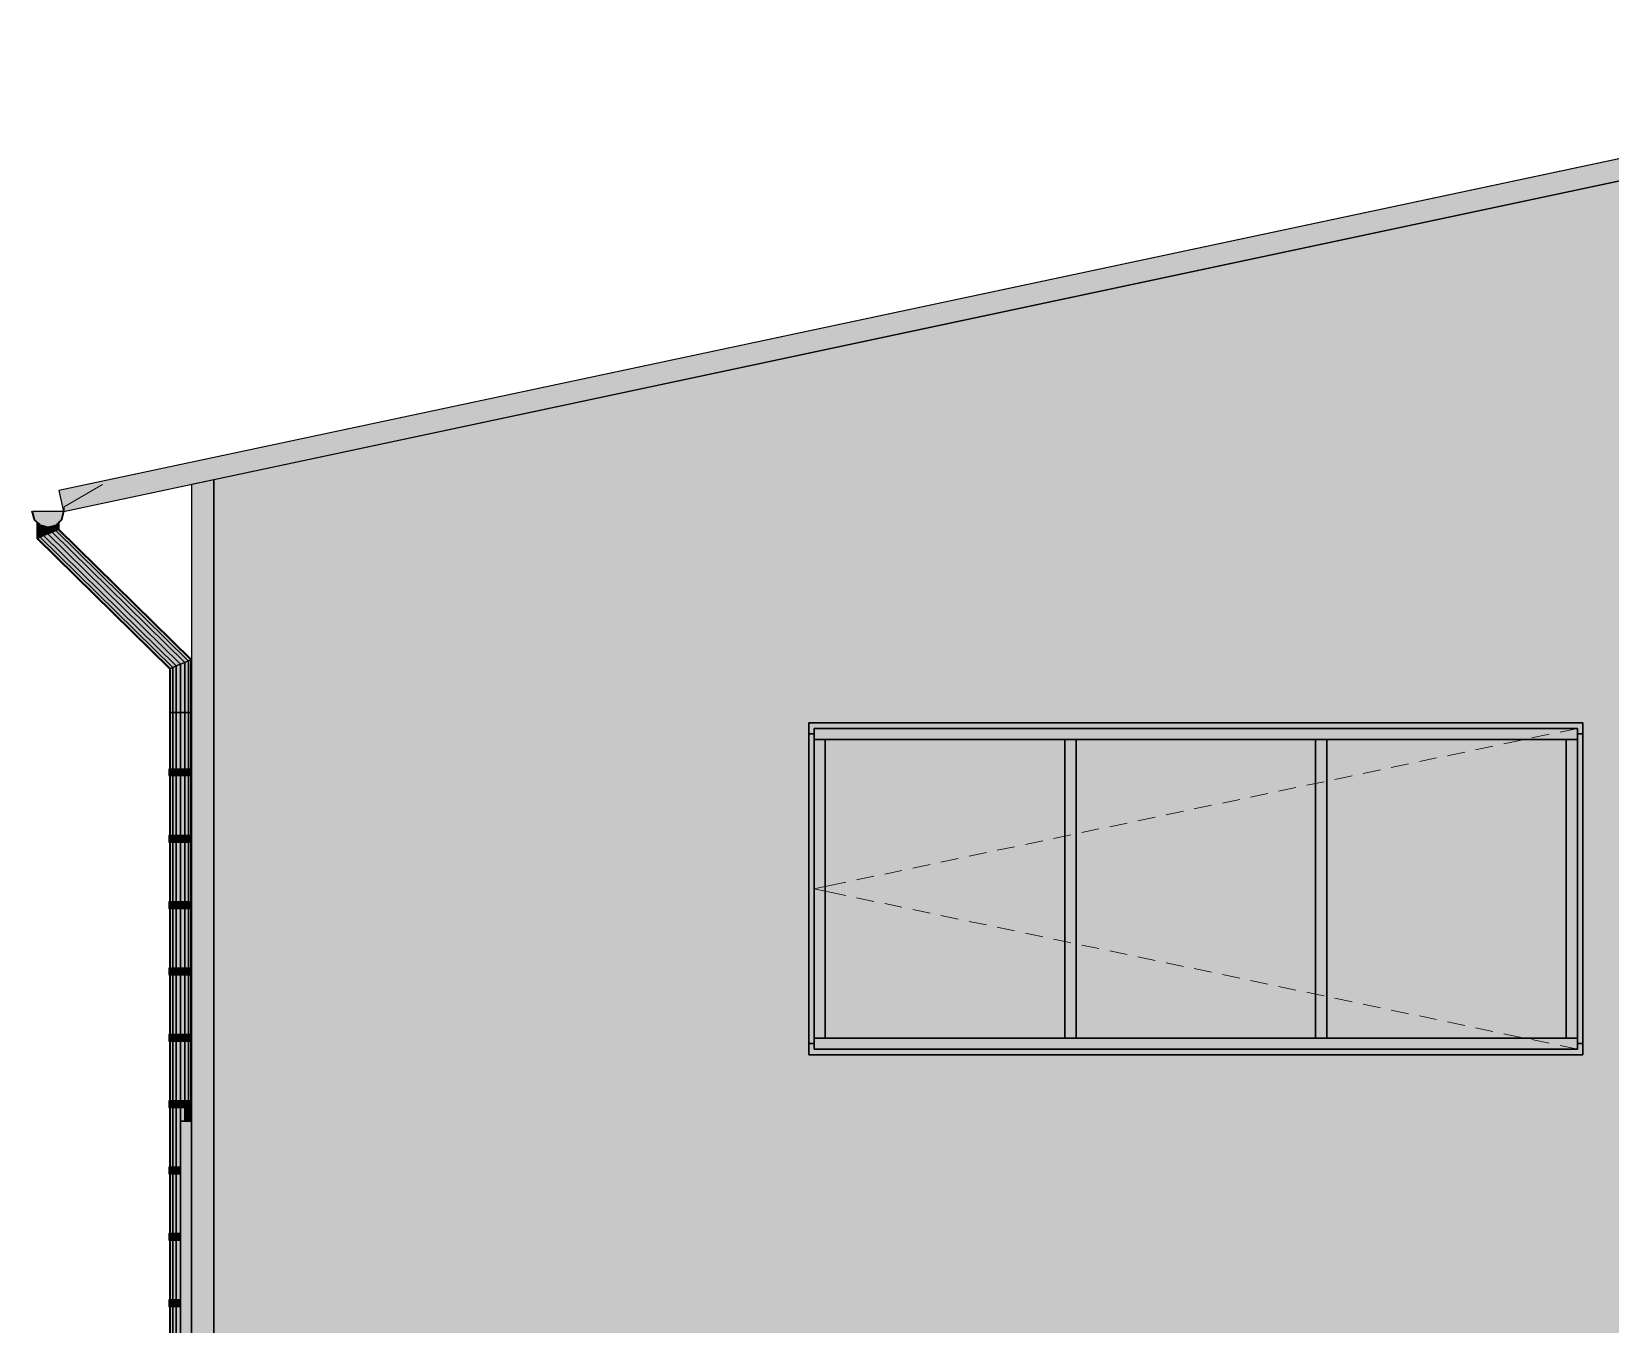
# Model space of a CAD drawing. Extents: x 8 to 21351, y 0 to 420.
# Drawn here: x 18936.77 to 18972.46, y 162.8 to 192.02 of the extents above; entities that cross this region are included whole.
import ezdxf

# ---------------------------------------------------------------- set-up
doc = ezdxf.new("R2010")
doc.units = 0

msp = doc.modelspace()

# ---------------------------------------------------------------- hatches: boundary and pattern name
for points in [[(18986.189, 192.018), (18937.389, 181.645), (18937.491, 181.167), (18986.291, 191.539)], [(18986.189, 192.018), (18937.389, 181.645), (18937.491, 181.167), (18986.291, 191.539)], [(18940.389, 137.393), (18940.889, 137.393), (18940.889, 181.889), (18940.389, 181.783)], [(18940.389, 137.393), (18940.889, 137.393), (18940.889, 181.889), (18940.389, 181.783)], [(18936.791, 181.167), (18936.838, 180.992), (18936.966, 180.863), (18937.141, 180.817), (18937.316, 180.863), (18937.444, 180.992), (18937.491, 181.167), (18937.141, 181.167)], [(18937.391, 180.938), (18937.39, 180.937), (18937.39, 180.817), (18937.391, 180.817)], [(18971.839, 176.393), (18954.339, 176.393), (18954.339, 176.143), (18954.464, 176.143), (18954.464, 176.268), (18971.714, 176.268), (18971.714, 176.143), (18971.839, 176.143)], [(18954.464, 169.143), (18954.464, 176.143), (18954.339, 176.143), (18954.339, 169.143)], [(18954.464, 176.268), (18954.464, 176.018), (18954.714, 176.018), (18971.464, 176.018), (18971.714, 176.018), (18971.714, 176.268)], [(18954.714, 176.018), (18954.464, 176.018), (18954.464, 169.268), (18954.714, 169.268)], [(18954.714, 169.268), (18960.131, 169.268), (18960.131, 176.018), (18954.714, 176.018)], [(18960.131, 169.268), (18960.381, 169.268), (18960.381, 176.018), (18960.131, 176.018)], [(18965.797, 169.268), (18965.797, 176.018), (18960.381, 176.018), (18960.381, 169.268)], [(18965.797, 169.268), (18966.047, 169.268), (18966.047, 176.018), (18965.797, 176.018)], [(18966.047, 176.018), (18966.047, 169.268), (18971.464, 169.268), (18971.464, 176.018)], [(18971.464, 169.268), (18971.714, 169.268), (18971.714, 176.018), (18971.464, 176.018)], [(18971.714, 176.143), (18971.714, 169.143), (18971.839, 169.143), (18971.839, 176.143)], [(18940.387, 175.2), (18940.387, 175.35), (18940.377, 175.35), (18940.377, 175.2)], [(18940.388, 175.2), (18940.389, 175.2), (18940.389, 175.35), (18940.388, 175.35)], [(18940.387, 173.7), (18940.387, 173.85), (18940.377, 173.85), (18940.377, 173.7)], [(18940.389, 173.85), (18940.388, 173.85), (18940.388, 173.7), (18940.389, 173.7)], [(18940.387, 172.2), (18940.387, 172.35), (18940.377, 172.35), (18940.377, 172.2)], [(18940.388, 172.2), (18940.389, 172.2), (18940.389, 172.35), (18940.388, 172.35)], [(18940.387, 170.7), (18940.387, 170.85), (18940.377, 170.85), (18940.377, 170.7)], [(18940.389, 170.85), (18940.388, 170.85), (18940.388, 170.7), (18940.389, 170.7)], [(18940.387, 169.2), (18940.387, 169.35), (18940.377, 169.35), (18940.377, 169.2)], [(18940.389, 169.35), (18940.388, 169.35), (18940.388, 169.2), (18940.389, 169.2)], [(18954.714, 169.268), (18954.464, 169.268), (18954.464, 169.018), (18971.714, 169.018), (18971.714, 169.268), (18971.464, 169.268)], [(18954.339, 169.143), (18954.339, 168.893), (18971.839, 168.893), (18971.839, 169.143), (18971.714, 169.143), (18971.714, 169.018), (18954.464, 169.018), (18954.464, 169.143)], [(18940.387, 167.7), (18940.387, 167.85), (18940.377, 167.85), (18940.377, 167.7)], [(18940.389, 167.85), (18940.388, 167.85), (18940.388, 167.7), (18940.389, 167.7)], [(18940.139, 154.893), (18940.389, 154.893), (18940.389, 167.393), (18940.139, 167.393)]]:
    msp.add_hatch(color=7).paths.add_polyline_path(points)
h = msp.add_hatch(color=7)
h.paths.add_polyline_path([(18956.506, 185.208), (18940.889, 181.889), (18940.889, 137.393), (18944.314, 137.393), (18953.564, 142.018), (18953.564, 142.393), (18954.339, 142.393), (18954.339, 154.893), (18971.839, 154.893), (18971.839, 137.393), (19031.989, 137.393), (19031.989, 181.783), (18986.189, 191.518)])
h.paths.add_polyline_path([(18954.339, 168.893), (18954.339, 176.393), (18971.839, 176.393), (18971.839, 168.893)])
h.paths.add_polyline_path([(19000.539, 168.893), (19000.539, 176.393), (19018.039, 176.393), (19018.039, 168.893)])
h = msp.add_hatch(color=7)
h.paths.add_polyline_path([(18956.506, 185.208), (18940.889, 181.889), (18940.889, 137.393), (18944.314, 137.393), (18953.564, 142.018), (18953.564, 142.393), (18954.339, 142.393), (18954.339, 154.893), (18971.839, 154.893), (18971.839, 137.393), (19031.989, 137.393), (19031.989, 181.783), (18986.189, 191.518)])
h.paths.add_polyline_path([(18954.339, 168.893), (18954.339, 176.393), (18971.839, 176.393), (18971.839, 168.893)])
h.paths.add_polyline_path([(19000.539, 168.893), (19000.539, 176.393), (19018.039, 176.393), (19018.039, 168.893)])
at = {"true_color": 0xffffff}
for points in [[(18936.791, 181.167), (18936.838, 180.992), (18936.966, 180.863), (18937.141, 180.817), (18937.316, 180.863), (18937.444, 180.992), (18937.491, 181.167), (18937.141, 181.167)], [(18936.89, 180.562), (18936.909, 180.57), (18936.909, 180.921), (18936.89, 180.94)], [(18936.909, 180.57), (18936.963, 180.592), (18936.963, 180.867), (18936.909, 180.921)], [(18936.909, 180.57), (18939.907, 177.623), (18939.961, 177.645), (18936.963, 180.592)], [(18936.963, 180.592), (18937.044, 180.626), (18937.044, 180.843), (18936.966, 180.863), (18936.963, 180.867)], [(18936.963, 180.592), (18939.961, 177.645), (18940.042, 177.679), (18937.044, 180.626)], [(18937.044, 180.843), (18937.044, 180.626), (18937.14, 180.667), (18937.14, 180.817)], [(18937.14, 180.667), (18937.044, 180.626), (18940.043, 177.679), (18940.138, 177.72)], [(18937.14, 180.667), (18937.236, 180.707), (18937.236, 180.842), (18937.141, 180.817), (18937.14, 180.817)], [(18937.14, 180.667), (18940.138, 177.72), (18940.234, 177.76), (18937.236, 180.707)], [(18937.235, 180.707), (18937.316, 180.741), (18937.316, 180.864), (18937.316, 180.863), (18937.235, 180.842)], [(18937.235, 180.707), (18940.233, 177.76), (18940.314, 177.794), (18937.316, 180.741)], [(18937.316, 180.741), (18937.37, 180.763), (18937.37, 180.918), (18937.316, 180.864)], [(18937.316, 180.741), (18940.314, 177.794), (18940.368, 177.816), (18937.37, 180.763)], [(18937.371, 180.763), (18937.39, 180.771), (18937.39, 180.937), (18937.371, 180.918)], [(18937.371, 180.763), (18940.369, 177.816), (18940.388, 177.824), (18937.39, 180.771)], [(18937.391, 180.938), (18937.39, 180.937), (18937.39, 180.817), (18937.391, 180.817)], [(18937.39, 180.817), (18937.39, 180.771), (18937.39, 180.771), (18937.391, 180.771), (18937.391, 180.817)], [(18937.391, 180.771), (18937.39, 180.771), (18940.388, 177.824), (18940.388, 177.824), (18940.389, 177.824)], [(18936.89, 180.562), (18939.888, 177.615), (18939.907, 177.623), (18936.909, 180.57)], [(18940.234, 177.76), (18940.138, 177.72), (18940.138, 176.63), (18940.234, 176.63)], [(18940.234, 177.76), (18940.234, 176.63), (18940.315, 176.63), (18940.315, 177.794)], [(18940.315, 177.794), (18940.315, 176.63), (18940.369, 176.63), (18940.369, 177.816)], [(18940.369, 177.816), (18940.369, 176.63), (18940.388, 176.63), (18940.388, 177.824)], [(18940.388, 176.63), (18940.389, 176.63), (18940.389, 177.824), (18940.388, 177.824)], [(18939.888, 177.615), (18939.888, 176.63), (18939.907, 176.63), (18939.907, 177.623)], [(18939.907, 177.623), (18939.907, 176.63), (18939.961, 176.63), (18939.961, 177.645)], [(18939.961, 177.645), (18939.961, 176.63), (18940.042, 176.63), (18940.042, 177.679)], [(18940.138, 177.72), (18940.042, 177.679), (18940.042, 176.63), (18940.138, 176.63)], [(18939.888, 175.35), (18939.907, 175.35), (18939.907, 176.63), (18939.888, 176.63)], [(18939.907, 176.63), (18939.907, 175.35), (18939.961, 175.35), (18939.961, 176.63)], [(18939.961, 175.35), (18940.042, 175.35), (18940.042, 176.63), (18939.961, 176.63)], [(18940.138, 176.63), (18940.042, 176.63), (18940.042, 175.35), (18940.138, 175.35)], [(18940.234, 176.63), (18940.138, 176.63), (18940.138, 175.35), (18940.234, 175.35)], [(18940.315, 176.63), (18940.234, 176.63), (18940.234, 175.35), (18940.315, 175.35)], [(18940.315, 176.63), (18940.315, 175.35), (18940.369, 175.35), (18940.369, 176.63)], [(18940.369, 175.35), (18940.377, 175.35), (18940.388, 175.35), (18940.388, 175.2), (18940.377, 175.2), (18940.369, 175.2), (18940.369, 173.85), (18940.388, 173.85), (18940.388, 173.7), (18940.369, 173.7), (18940.369, 172.35), (18940.388, 172.35), (18940.388, 172.2), (18940.369, 172.2), (18940.369, 170.85), (18940.388, 170.85), (18940.388, 170.7), (18940.369, 170.7), (18940.369, 169.35), (18940.388, 169.35), (18940.388, 169.2), (18940.369, 169.2), (18940.369, 167.85), (18940.388, 167.85), (18940.388, 167.7), (18940.369, 167.7), (18940.369, 167.393), (18940.388, 167.393), (18940.388, 176.63), (18940.369, 176.63)], [(18940.388, 167.393), (18940.389, 167.393), (18940.389, 176.63), (18940.388, 176.63), (18940.388, 175.35), (18940.389, 175.35), (18940.389, 175.2), (18940.388, 175.2), (18940.388, 173.85), (18940.389, 173.85), (18940.389, 173.7), (18940.388, 173.7), (18940.388, 172.35), (18940.389, 172.35), (18940.389, 172.2), (18940.388, 172.2), (18940.388, 170.85), (18940.389, 170.85), (18940.389, 170.7), (18940.388, 170.7), (18940.388, 169.35), (18940.389, 169.35), (18940.389, 169.2), (18940.388, 169.2), (18940.388, 167.85), (18940.389, 167.85), (18940.389, 167.7), (18940.388, 167.7)], [(18939.897, 175.2), (18939.897, 175.35), (18939.877, 175.35), (18939.877, 175.2)], [(18939.954, 175.2), (18939.954, 175.35), (18939.898, 175.35), (18939.898, 175.2)], [(18939.954, 175.35), (18939.954, 175.2), (18940.038, 175.2), (18940.038, 175.35)], [(18940.137, 175.2), (18940.137, 175.35), (18940.038, 175.35), (18940.038, 175.2)], [(18940.377, 175.2), (18940.377, 175.35), (18940.137, 175.35), (18940.137, 175.2)], [(18940.387, 175.2), (18940.387, 175.35), (18940.377, 175.35), (18940.377, 175.2)], [(18940.388, 175.2), (18940.389, 175.2), (18940.389, 175.35), (18940.388, 175.35)], [(18939.907, 175.2), (18939.888, 175.2), (18939.888, 173.85), (18939.907, 173.85)], [(18939.907, 173.85), (18939.961, 173.85), (18939.961, 175.2), (18939.907, 175.2)], [(18939.961, 173.85), (18940.042, 173.85), (18940.042, 175.2), (18939.961, 175.2)], [(18940.138, 175.2), (18940.042, 175.2), (18940.042, 173.85), (18940.138, 173.85)], [(18940.138, 173.85), (18940.234, 173.85), (18940.234, 175.2), (18940.138, 175.2)], [(18940.315, 175.2), (18940.234, 175.2), (18940.234, 173.85), (18940.315, 173.85)], [(18940.315, 175.2), (18940.315, 173.85), (18940.369, 173.85), (18940.369, 175.2)], [(18939.897, 173.7), (18939.897, 173.85), (18939.877, 173.85), (18939.877, 173.7)], [(18939.954, 173.7), (18939.954, 173.85), (18939.898, 173.85), (18939.898, 173.7)], [(18939.954, 173.85), (18939.954, 173.7), (18940.038, 173.7), (18940.038, 173.85)], [(18940.137, 173.7), (18940.137, 173.85), (18940.038, 173.85), (18940.038, 173.7)], [(18940.377, 173.7), (18940.377, 173.85), (18940.137, 173.85), (18940.137, 173.7)], [(18940.387, 173.7), (18940.387, 173.85), (18940.377, 173.85), (18940.377, 173.7)], [(18940.389, 173.85), (18940.388, 173.85), (18940.388, 173.7), (18940.389, 173.7)], [(18939.888, 172.35), (18939.907, 172.35), (18939.907, 173.7), (18939.888, 173.7)], [(18939.907, 172.35), (18939.961, 172.35), (18939.961, 173.7), (18939.907, 173.7)], [(18940.042, 173.7), (18939.961, 173.7), (18939.961, 172.35), (18940.042, 172.35)], [(18940.042, 172.35), (18940.138, 172.35), (18940.138, 173.7), (18940.042, 173.7)], [(18940.138, 172.35), (18940.234, 172.35), (18940.234, 173.7), (18940.138, 173.7)], [(18940.234, 172.35), (18940.315, 172.35), (18940.315, 173.7), (18940.234, 173.7)], [(18940.315, 172.35), (18940.369, 172.35), (18940.369, 173.7), (18940.315, 173.7)], [(18939.897, 172.2), (18939.897, 172.35), (18939.877, 172.35), (18939.877, 172.2)], [(18939.888, 172.2), (18939.888, 170.85), (18939.907, 170.85), (18939.907, 172.2)], [(18939.954, 172.2), (18939.954, 172.35), (18939.898, 172.35), (18939.898, 172.2)], [(18939.961, 172.2), (18939.907, 172.2), (18939.907, 170.85), (18939.961, 170.85)], [(18939.954, 172.35), (18939.954, 172.2), (18940.038, 172.2), (18940.038, 172.35)], [(18940.042, 172.2), (18939.961, 172.2), (18939.961, 170.85), (18940.042, 170.85)], [(18940.137, 172.2), (18940.137, 172.35), (18940.038, 172.35), (18940.038, 172.2)], [(18940.138, 172.2), (18940.042, 172.2), (18940.042, 170.85), (18940.138, 170.85)], [(18940.377, 172.2), (18940.377, 172.35), (18940.137, 172.35), (18940.137, 172.2)], [(18940.138, 172.2), (18940.138, 170.85), (18940.234, 170.85), (18940.234, 172.2)], [(18940.315, 172.2), (18940.234, 172.2), (18940.234, 170.85), (18940.315, 170.85)], [(18940.315, 172.2), (18940.315, 170.85), (18940.369, 170.85), (18940.369, 172.2)], [(18940.387, 172.2), (18940.387, 172.35), (18940.377, 172.35), (18940.377, 172.2)], [(18940.388, 172.2), (18940.389, 172.2), (18940.389, 172.35), (18940.388, 172.35)], [(18939.897, 170.7), (18939.897, 170.85), (18939.877, 170.85), (18939.877, 170.7)], [(18939.888, 169.35), (18939.907, 169.35), (18939.907, 170.7), (18939.888, 170.7)], [(18939.954, 170.7), (18939.954, 170.85), (18939.898, 170.85), (18939.898, 170.7)], [(18939.907, 169.35), (18939.961, 169.35), (18939.961, 170.7), (18939.907, 170.7)], [(18939.954, 170.85), (18939.954, 170.7), (18940.038, 170.7), (18940.038, 170.85)], [(18939.961, 170.7), (18939.961, 169.35), (18940.042, 169.35), (18940.042, 170.7)], [(18940.137, 170.7), (18940.137, 170.85), (18940.038, 170.85), (18940.038, 170.7)], [(18940.042, 170.7), (18940.042, 169.35), (18940.138, 169.35), (18940.138, 170.7)], [(18940.377, 170.7), (18940.377, 170.85), (18940.137, 170.85), (18940.137, 170.7)], [(18940.234, 170.7), (18940.138, 170.7), (18940.138, 169.35), (18940.234, 169.35)], [(18940.234, 170.7), (18940.234, 169.35), (18940.315, 169.35), (18940.315, 170.7)], [(18940.315, 170.7), (18940.315, 169.35), (18940.369, 169.35), (18940.369, 170.7)], [(18940.387, 170.7), (18940.387, 170.85), (18940.377, 170.85), (18940.377, 170.7)], [(18940.389, 170.85), (18940.388, 170.85), (18940.388, 170.7), (18940.389, 170.7)], [(18939.897, 169.2), (18939.897, 169.35), (18939.877, 169.35), (18939.877, 169.2)], [(18939.888, 169.2), (18939.888, 167.85), (18939.907, 167.85), (18939.907, 169.2)], [(18939.954, 169.2), (18939.954, 169.35), (18939.898, 169.35), (18939.898, 169.2)], [(18939.961, 169.2), (18939.907, 169.2), (18939.907, 167.85), (18939.961, 167.85)], [(18939.954, 169.35), (18939.954, 169.2), (18940.038, 169.2), (18940.038, 169.35)], [(18939.961, 167.85), (18940.042, 167.85), (18940.042, 169.2), (18939.961, 169.2)], [(18940.137, 169.2), (18940.137, 169.35), (18940.038, 169.35), (18940.038, 169.2)], [(18940.138, 169.2), (18940.042, 169.2), (18940.042, 167.85), (18940.138, 167.85)], [(18940.377, 169.2), (18940.377, 169.35), (18940.137, 169.35), (18940.137, 169.2)], [(18940.138, 169.2), (18940.138, 167.85), (18940.234, 167.85), (18940.234, 169.2)], [(18940.234, 169.2), (18940.234, 167.85), (18940.315, 167.85), (18940.315, 169.2)], [(18940.315, 169.2), (18940.315, 167.85), (18940.369, 167.85), (18940.369, 169.2)], [(18940.387, 169.2), (18940.387, 169.35), (18940.377, 169.35), (18940.377, 169.2)], [(18940.389, 169.35), (18940.388, 169.35), (18940.388, 169.2), (18940.389, 169.2)], [(18939.897, 167.7), (18939.897, 167.85), (18939.877, 167.85), (18939.877, 167.7)], [(18939.954, 167.7), (18939.954, 167.85), (18939.898, 167.85), (18939.898, 167.7)], [(18939.954, 167.85), (18939.954, 167.7), (18940.038, 167.7), (18940.038, 167.85)], [(18940.137, 167.7), (18940.137, 167.85), (18940.038, 167.85), (18940.038, 167.7)], [(18940.377, 167.7), (18940.377, 167.85), (18940.137, 167.85), (18940.137, 167.7)], [(18940.387, 167.7), (18940.387, 167.85), (18940.377, 167.85), (18940.377, 167.7)], [(18940.389, 167.85), (18940.388, 167.85), (18940.388, 167.7), (18940.389, 167.7)], [(18939.888, 166.35), (18939.907, 166.35), (18939.907, 167.7), (18939.888, 167.7)], [(18939.907, 166.35), (18939.961, 166.35), (18939.961, 167.7), (18939.907, 167.7)], [(18939.961, 166.35), (18940.042, 166.35), (18940.042, 167.7), (18939.961, 167.7)], [(18940.138, 167.7), (18940.042, 167.7), (18940.042, 166.35), (18940.138, 166.35)], [(18940.138, 167.7), (18940.138, 166.35), (18940.139, 166.35), (18940.139, 167.393), (18940.234, 167.393), (18940.234, 167.7)], [(18940.139, 154.893), (18940.389, 154.893), (18940.389, 167.393), (18940.139, 167.393)], [(18940.234, 167.7), (18940.234, 167.393), (18940.315, 167.393), (18940.315, 167.7)], [(18940.315, 167.7), (18940.315, 167.393), (18940.369, 167.393), (18940.369, 167.7)], [(18939.897, 166.2), (18939.897, 166.35), (18939.877, 166.35), (18939.877, 166.2)], [(18939.954, 166.2), (18939.954, 166.35), (18939.898, 166.35), (18939.898, 166.2)], [(18939.954, 166.35), (18939.954, 166.2), (18940.038, 166.2), (18940.038, 166.35)], [(18940.137, 166.2), (18940.137, 166.35), (18940.038, 166.35), (18940.038, 166.2)], [(18940.137, 166.2), (18940.139, 166.2), (18940.139, 166.35), (18940.137, 166.35)], [(18939.888, 164.85), (18939.907, 164.85), (18939.907, 166.2), (18939.888, 166.2)], [(18939.961, 166.2), (18939.907, 166.2), (18939.907, 164.85), (18939.961, 164.85)], [(18940.042, 166.2), (18939.961, 166.2), (18939.961, 164.85), (18940.042, 164.85)], [(18940.042, 166.2), (18940.042, 164.85), (18940.138, 164.85), (18940.138, 166.2)], [(18940.139, 166.2), (18940.138, 166.2), (18940.138, 164.85), (18940.139, 164.85)], [(18939.897, 164.7), (18939.897, 164.85), (18939.877, 164.85), (18939.877, 164.7)], [(18939.888, 163.35), (18939.907, 163.35), (18939.907, 164.7), (18939.888, 164.7)], [(18939.954, 164.7), (18939.954, 164.85), (18939.898, 164.85), (18939.898, 164.7)], [(18939.907, 163.35), (18939.961, 163.35), (18939.961, 164.7), (18939.907, 164.7)], [(18939.954, 164.85), (18939.954, 164.7), (18940.038, 164.7), (18940.038, 164.85)], [(18940.042, 164.7), (18939.961, 164.7), (18939.961, 163.35), (18940.042, 163.35)], [(18940.137, 164.7), (18940.137, 164.85), (18940.038, 164.85), (18940.038, 164.7)], [(18940.138, 164.7), (18940.042, 164.7), (18940.042, 163.35), (18940.138, 163.35)], [(18940.137, 164.7), (18940.139, 164.7), (18940.139, 164.85), (18940.137, 164.85)], [(18940.139, 164.7), (18940.138, 164.7), (18940.138, 163.35), (18940.139, 163.35)], [(18939.897, 163.2), (18939.897, 163.35), (18939.877, 163.35), (18939.877, 163.2)], [(18939.907, 163.2), (18939.888, 163.2), (18939.888, 161.85), (18939.907, 161.85)], [(18939.954, 163.2), (18939.954, 163.35), (18939.898, 163.35), (18939.898, 163.2)], [(18939.907, 163.2), (18939.907, 161.85), (18939.961, 161.85), (18939.961, 163.2)], [(18939.954, 163.35), (18939.954, 163.2), (18940.038, 163.2), (18940.038, 163.35)], [(18939.961, 161.85), (18940.042, 161.85), (18940.042, 163.2), (18939.961, 163.2)], [(18940.137, 163.2), (18940.137, 163.35), (18940.038, 163.35), (18940.038, 163.2)], [(18940.138, 163.2), (18940.042, 163.2), (18940.042, 161.85), (18940.138, 161.85)], [(18940.137, 163.2), (18940.139, 163.2), (18940.139, 163.35), (18940.137, 163.35)], [(18940.138, 163.2), (18940.138, 161.85), (18940.139, 161.85), (18940.139, 163.2)]]:
    msp.add_hatch(color=0, dxfattribs=at).paths.add_polyline_path(points)
at = {"true_color": 0x2e2e2e}
for points in [[(18971.839, 176.393), (18954.339, 176.393), (18954.339, 176.143), (18954.464, 176.143), (18954.464, 176.268), (18971.714, 176.268), (18971.714, 176.143), (18971.839, 176.143)], [(18954.464, 169.143), (18954.464, 176.143), (18954.339, 176.143), (18954.339, 169.143)], [(18954.464, 176.268), (18954.464, 176.018), (18954.714, 176.018), (18971.464, 176.018), (18971.714, 176.018), (18971.714, 176.268)], [(18954.714, 176.018), (18954.464, 176.018), (18954.464, 169.268), (18954.714, 169.268)], [(18960.131, 169.268), (18960.381, 169.268), (18960.381, 176.018), (18960.131, 176.018)], [(18965.797, 169.268), (18966.047, 169.268), (18966.047, 176.018), (18965.797, 176.018)], [(18971.464, 169.268), (18971.714, 169.268), (18971.714, 176.018), (18971.464, 176.018)], [(18971.714, 176.143), (18971.714, 169.143), (18971.839, 169.143), (18971.839, 176.143)], [(18954.714, 169.268), (18954.464, 169.268), (18954.464, 169.018), (18971.714, 169.018), (18971.714, 169.268), (18971.464, 169.268)], [(18954.339, 169.143), (18954.339, 168.893), (18971.839, 168.893), (18971.839, 169.143), (18971.714, 169.143), (18971.714, 169.018), (18954.464, 169.018), (18954.464, 169.143)]]:
    msp.add_hatch(color=0, dxfattribs=at).paths.add_polyline_path(points)
at = {"true_color": 0xf3f7f0}
for points in [[(18954.714, 169.268), (18960.131, 169.268), (18960.131, 176.018), (18954.714, 176.018)], [(18965.797, 169.268), (18965.797, 176.018), (18960.381, 176.018), (18960.381, 169.268)], [(18966.047, 176.018), (18966.047, 169.268), (18971.464, 169.268), (18971.464, 176.018)]]:
    msp.add_hatch(color=0, dxfattribs=at).paths.add_polyline_path(points)

# ---------------------------------------------------------------- linework, layer by layer
at = {"color": 7, "lineweight": 15}
for p, q in [((18937.389, 181.645), (18986.189, 192.018)), ((18937.491, 181.167), (18986.189, 191.518)), ((18938.377, 181.777), (18937.511, 181.277)), ((18940.389, 137.393), (18940.389, 181.783)), ((18937.491, 181.167), (18937.389, 181.645)), ((18936.82, 180.992), (18936.771, 181.177)), ((18936.791, 181.167), (18936.838, 180.992)), ((18937.141, 181.167), (18936.791, 181.167)), ((18936.956, 180.856), (18936.82, 180.992)), ((18936.838, 180.992), (18936.966, 180.863)), ((18937.491, 181.167), (18937.141, 181.167)), ((18937.316, 180.863), (18937.444, 180.992)), ((18937.461, 180.992), (18937.326, 180.856)), ((18937.444, 180.992), (18937.491, 181.167)), ((18937.511, 181.177), (18937.461, 180.992)), ((18937.511, 181.277), (18937.511, 181.177)), ((18936.89, 180.94), (18936.89, 180.562)), ((18936.909, 180.57), (18936.963, 180.592)), ((18937.141, 180.807), (18936.956, 180.856)), ((18936.963, 180.592), (18937.044, 180.626)), ((18936.966, 180.863), (18937.141, 180.817)), ((18937.141, 180.817), (18937.316, 180.863)), ((18937.326, 180.856), (18937.141, 180.807)), ((18937.235, 180.707), (18937.316, 180.741)), ((18937.316, 180.741), (18937.37, 180.763)), ((18937.371, 180.763), (18937.39, 180.771)), ((18937.39, 180.937), (18937.39, 180.771)), ((18937.391, 180.817), (18937.39, 180.817)), ((18937.39, 180.771), (18937.391, 180.771)), ((18937.39, 180.771), (18940.388, 177.824)), ((18937.391, 180.938), (18937.391, 180.817)), ((18937.391, 180.817), (18937.391, 180.771)), ((18937.391, 180.771), (18940.389, 177.824)), ((18936.89, 180.562), (18936.909, 180.57)), ((18936.89, 180.562), (18939.888, 177.615)), ((18940.234, 177.76), (18940.315, 177.794)), ((18940.315, 177.794), (18940.369, 177.816)), ((18940.369, 177.816), (18940.388, 177.824)), ((18940.388, 177.824), (18940.389, 177.824)), ((18940.388, 177.824), (18940.388, 176.63)), ((18939.888, 177.615), (18939.907, 177.623)), ((18939.888, 177.615), (18939.888, 176.63)), ((18939.907, 177.623), (18939.961, 177.645)), ((18939.961, 177.645), (18940.042, 177.679)), ((18939.888, 176.63), (18939.888, 175.35)), ((18939.888, 176.63), (18939.907, 176.63)), ((18939.907, 176.63), (18939.961, 176.63)), ((18939.961, 176.63), (18940.042, 176.63)), ((18940.042, 176.63), (18940.138, 176.63)), ((18940.138, 176.63), (18940.234, 176.63)), ((18940.234, 176.63), (18940.315, 176.63)), ((18940.315, 176.63), (18940.369, 176.63)), ((18940.369, 176.63), (18940.388, 176.63)), ((18940.388, 176.63), (18940.389, 176.63)), ((18940.388, 176.63), (18940.388, 167.393)), ((18971.839, 176.393), (18954.339, 176.393)), ((18954.339, 176.393), (18954.339, 176.143)), ((18971.839, 176.143), (18971.839, 176.393)), ((18954.339, 176.143), (18954.339, 169.143)), ((18954.464, 176.268), (18954.464, 176.018)), ((18971.714, 176.268), (18954.464, 176.268)), ((18954.464, 176.018), (18954.464, 169.268)), ((18954.714, 169.268), (18954.714, 176.018)), ((18954.714, 176.018), (18960.131, 176.018)), ((18960.381, 176.018), (18960.131, 176.018)), ((18960.131, 176.018), (18960.131, 169.268)), ((18960.381, 169.268), (18960.381, 176.018)), ((18960.381, 176.018), (18965.797, 176.018)), ((18966.047, 176.018), (18965.797, 176.018)), ((18965.797, 176.018), (18965.797, 169.268)), ((18966.047, 169.268), (18966.047, 176.018)), ((18966.047, 176.018), (18971.464, 176.018)), ((18970.442, 176), (18970.05, 175.918)), ((18971.078, 176.134), (18970.686, 176.052)), ((18971.714, 176.268), (18971.322, 176.185)), ((18971.464, 176.018), (18971.464, 169.268)), ((18971.714, 176.018), (18971.714, 176.268)), ((18971.714, 169.268), (18971.714, 176.018)), ((18971.839, 169.143), (18971.839, 176.143)), ((18968.533, 175.599), (18968.142, 175.517)), ((18969.169, 175.733), (18968.778, 175.651)), ((18969.806, 175.866), (18969.414, 175.784)), ((18939.897, 175.35), (18939.877, 175.35)), ((18939.877, 175.2), (18939.877, 175.35)), ((18939.954, 175.35), (18939.898, 175.35)), ((18940.038, 175.35), (18939.954, 175.35)), ((18940.137, 175.35), (18940.038, 175.35)), ((18940.377, 175.35), (18940.137, 175.35)), ((18940.387, 175.35), (18940.377, 175.35)), ((18940.377, 175.2), (18940.377, 175.35)), ((18940.387, 175.2), (18940.387, 175.35)), ((18940.389, 175.35), (18940.388, 175.35)), ((18940.389, 175.2), (18940.389, 175.35)), ((18967.261, 175.332), (18966.87, 175.25)), ((18967.897, 175.465), (18967.506, 175.383)), ((18939.897, 175.2), (18939.877, 175.2)), ((18939.888, 175.2), (18939.888, 173.85)), ((18939.954, 175.2), (18939.898, 175.2)), ((18940.038, 175.2), (18939.954, 175.2)), ((18940.137, 175.2), (18940.038, 175.2)), ((18940.377, 175.2), (18940.137, 175.2)), ((18940.387, 175.2), (18940.377, 175.2)), ((18940.389, 175.2), (18940.388, 175.2)), ((18965.353, 174.931), (18964.961, 174.849)), ((18965.797, 175.024), (18965.597, 174.982)), ((18965.989, 175.064), (18965.797, 175.024)), ((18966.625, 175.198), (18966.234, 175.116)), ((18963.444, 174.53), (18963.053, 174.447)), ((18964.081, 174.663), (18963.689, 174.581)), ((18964.717, 174.797), (18964.325, 174.715)), ((18962.172, 174.262), (18961.781, 174.18)), ((18962.808, 174.396), (18962.417, 174.314)), ((18939.897, 173.85), (18939.877, 173.85)), ((18939.877, 173.7), (18939.877, 173.85)), ((18939.954, 173.85), (18939.898, 173.85)), ((18940.038, 173.85), (18939.954, 173.85)), ((18940.137, 173.85), (18940.038, 173.85)), ((18940.377, 173.85), (18940.137, 173.85)), ((18940.387, 173.85), (18940.377, 173.85)), ((18940.377, 173.7), (18940.377, 173.85)), ((18940.387, 173.7), (18940.387, 173.85)), ((18940.389, 173.85), (18940.388, 173.85)), ((18940.389, 173.7), (18940.389, 173.85)), ((18960.131, 173.833), (18959.873, 173.779)), ((18960.264, 173.861), (18960.131, 173.833)), ((18960.9, 173.995), (18960.509, 173.913)), ((18961.536, 174.129), (18961.145, 174.046)), ((18939.897, 173.7), (18939.877, 173.7)), ((18939.888, 173.7), (18939.888, 172.35)), ((18939.954, 173.7), (18939.898, 173.7)), ((18940.038, 173.7), (18939.954, 173.7)), ((18940.137, 173.7), (18940.038, 173.7)), ((18940.377, 173.7), (18940.137, 173.7)), ((18940.387, 173.7), (18940.377, 173.7)), ((18940.389, 173.7), (18940.388, 173.7)), ((18958.356, 173.46), (18957.964, 173.378)), ((18958.992, 173.594), (18958.6, 173.512)), ((18959.628, 173.728), (18959.236, 173.645)), ((18957.083, 173.193), (18956.692, 173.111)), ((18957.72, 173.327), (18957.328, 173.244)), ((18955.175, 172.792), (18954.855, 172.725)), ((18955.811, 172.926), (18955.42, 172.843)), ((18956.447, 173.059), (18956.056, 172.977)), ((18954.714, 172.695), (18954.464, 172.643)), ((18954.714, 172.59), (18954.464, 172.643)), ((18954.855, 172.725), (18954.714, 172.695)), ((18954.855, 172.56), (18954.714, 172.59)), ((18955.175, 172.493), (18954.855, 172.56)), ((18955.811, 172.359), (18955.42, 172.442)), ((18939.897, 172.35), (18939.877, 172.35)), ((18939.877, 172.2), (18939.877, 172.35)), ((18939.897, 172.2), (18939.877, 172.2)), ((18939.888, 172.2), (18939.888, 170.85)), ((18939.954, 172.35), (18939.898, 172.35)), ((18939.954, 172.2), (18939.898, 172.2)), ((18940.038, 172.35), (18939.954, 172.35)), ((18940.038, 172.2), (18939.954, 172.2)), ((18940.137, 172.35), (18940.038, 172.35)), ((18940.137, 172.2), (18940.038, 172.2)), ((18940.377, 172.35), (18940.137, 172.35)), ((18940.377, 172.2), (18940.137, 172.2)), ((18940.387, 172.35), (18940.377, 172.35)), ((18940.377, 172.2), (18940.377, 172.35)), ((18940.387, 172.2), (18940.377, 172.2)), ((18940.387, 172.2), (18940.387, 172.35)), ((18940.389, 172.35), (18940.388, 172.35)), ((18940.389, 172.2), (18940.388, 172.2)), ((18940.389, 172.2), (18940.389, 172.35)), ((18956.447, 172.226), (18956.056, 172.308)), ((18957.083, 172.092), (18956.692, 172.174)), ((18957.72, 171.958), (18957.328, 172.041)), ((18958.356, 171.825), (18957.964, 171.907)), ((18958.992, 171.691), (18958.6, 171.773)), ((18959.628, 171.557), (18959.236, 171.64)), ((18960.131, 171.452), (18959.873, 171.506)), ((18960.264, 171.424), (18960.131, 171.452)), ((18960.9, 171.29), (18960.509, 171.372)), ((18961.536, 171.156), (18961.145, 171.239)), ((18962.172, 171.023), (18961.781, 171.105)), ((18962.808, 170.889), (18962.417, 170.971)), ((18939.897, 170.85), (18939.877, 170.85)), ((18939.877, 170.7), (18939.877, 170.85)), ((18939.897, 170.7), (18939.877, 170.7)), ((18939.888, 170.7), (18939.888, 169.35)), ((18939.954, 170.85), (18939.898, 170.85)), ((18939.954, 170.7), (18939.898, 170.7)), ((18940.038, 170.85), (18939.954, 170.85)), ((18940.038, 170.7), (18939.954, 170.7)), ((18940.137, 170.85), (18940.038, 170.85)), ((18940.137, 170.7), (18940.038, 170.7)), ((18940.377, 170.85), (18940.137, 170.85)), ((18940.377, 170.7), (18940.137, 170.7)), ((18940.387, 170.85), (18940.377, 170.85)), ((18940.377, 170.7), (18940.377, 170.85)), ((18940.387, 170.7), (18940.377, 170.7)), ((18940.387, 170.7), (18940.387, 170.85)), ((18940.389, 170.85), (18940.388, 170.85)), ((18940.389, 170.7), (18940.388, 170.7)), ((18940.389, 170.7), (18940.389, 170.85)), ((18963.444, 170.755), (18963.053, 170.838)), ((18964.081, 170.622), (18963.689, 170.704)), ((18964.717, 170.488), (18964.325, 170.57)), ((18965.353, 170.354), (18964.961, 170.437)), ((18965.797, 170.261), (18965.597, 170.303)), ((18965.989, 170.221), (18965.797, 170.261)), ((18966.625, 170.087), (18966.234, 170.169)), ((18967.261, 169.953), (18966.87, 170.036)), ((18967.897, 169.82), (18967.506, 169.902)), ((18968.533, 169.686), (18968.142, 169.768)), ((18969.169, 169.552), (18968.778, 169.634)), ((18939.897, 169.35), (18939.877, 169.35)), ((18939.877, 169.2), (18939.877, 169.35)), ((18939.897, 169.2), (18939.877, 169.2)), ((18939.888, 169.2), (18939.888, 167.85)), ((18939.954, 169.35), (18939.898, 169.35)), ((18939.954, 169.2), (18939.898, 169.2)), ((18940.038, 169.35), (18939.954, 169.35)), ((18940.038, 169.2), (18939.954, 169.2)), ((18940.137, 169.35), (18940.038, 169.35)), ((18940.137, 169.2), (18940.038, 169.2)), ((18940.377, 169.35), (18940.137, 169.35)), ((18940.377, 169.2), (18940.137, 169.2)), ((18940.387, 169.35), (18940.377, 169.35)), ((18940.377, 169.2), (18940.377, 169.35)), ((18940.387, 169.2), (18940.377, 169.2)), ((18940.387, 169.2), (18940.387, 169.35)), ((18940.389, 169.35), (18940.388, 169.35)), ((18940.389, 169.2), (18940.388, 169.2)), ((18940.389, 169.2), (18940.389, 169.35)), ((18954.464, 169.268), (18954.464, 169.018)), ((18960.131, 169.268), (18954.714, 169.268)), ((18960.131, 169.268), (18960.381, 169.268)), ((18965.797, 169.268), (18960.381, 169.268)), ((18965.797, 169.268), (18966.047, 169.268)), ((18971.464, 169.268), (18966.047, 169.268)), ((18969.806, 169.419), (18969.414, 169.501)), ((18970.442, 169.285), (18970.05, 169.367)), ((18971.078, 169.151), (18970.686, 169.233)), ((18971.714, 169.018), (18971.714, 169.268)), ((18954.339, 169.143), (18954.339, 168.893)), ((18954.339, 168.893), (18971.839, 168.893)), ((18954.464, 169.018), (18971.714, 169.018)), ((18971.714, 169.018), (18971.322, 169.1)), ((18971.839, 168.893), (18971.839, 169.143)), ((18939.897, 167.85), (18939.877, 167.85)), ((18939.877, 167.7), (18939.877, 167.85)), ((18939.954, 167.85), (18939.898, 167.85)), ((18940.038, 167.85), (18939.954, 167.85)), ((18940.137, 167.85), (18940.038, 167.85)), ((18940.377, 167.85), (18940.137, 167.85)), ((18940.387, 167.85), (18940.377, 167.85)), ((18940.377, 167.7), (18940.377, 167.85)), ((18940.387, 167.7), (18940.387, 167.85)), ((18940.389, 167.85), (18940.388, 167.85)), ((18940.389, 167.7), (18940.389, 167.85)), ((18939.897, 167.7), (18939.877, 167.7)), ((18939.888, 167.7), (18939.888, 166.35)), ((18939.954, 167.7), (18939.898, 167.7)), ((18940.038, 167.7), (18939.954, 167.7)), ((18940.137, 167.7), (18940.038, 167.7)), ((18940.377, 167.7), (18940.137, 167.7)), ((18940.387, 167.7), (18940.377, 167.7)), ((18940.389, 167.7), (18940.388, 167.7)), ((18939.897, 166.35), (18939.877, 166.35)), ((18939.877, 166.2), (18939.877, 166.35)), ((18939.954, 166.35), (18939.898, 166.35)), ((18940.038, 166.35), (18939.954, 166.35)), ((18940.137, 166.35), (18940.038, 166.35)), ((18940.139, 166.35), (18940.137, 166.35)), ((18939.897, 166.2), (18939.877, 166.2)), ((18939.888, 166.2), (18939.888, 164.85)), ((18939.954, 166.2), (18939.898, 166.2)), ((18940.038, 166.2), (18939.954, 166.2)), ((18940.137, 166.2), (18940.038, 166.2)), ((18940.139, 166.2), (18940.137, 166.2)), ((18939.897, 164.85), (18939.877, 164.85)), ((18939.877, 164.7), (18939.877, 164.85)), ((18939.897, 164.7), (18939.877, 164.7)), ((18939.888, 164.7), (18939.888, 163.35)), ((18939.954, 164.85), (18939.898, 164.85)), ((18939.954, 164.7), (18939.898, 164.7)), ((18940.038, 164.85), (18939.954, 164.85)), ((18940.038, 164.7), (18939.954, 164.7)), ((18940.137, 164.85), (18940.038, 164.85)), ((18940.137, 164.7), (18940.038, 164.7)), ((18940.139, 164.85), (18940.137, 164.85)), ((18940.139, 164.7), (18940.137, 164.7)), ((18939.897, 163.35), (18939.877, 163.35)), ((18939.877, 163.2), (18939.877, 163.35)), ((18939.897, 163.2), (18939.877, 163.2)), ((18939.888, 163.2), (18939.888, 161.85)), ((18939.954, 163.35), (18939.898, 163.35)), ((18939.954, 163.2), (18939.898, 163.2)), ((18940.038, 163.35), (18939.954, 163.35)), ((18940.038, 163.2), (18939.954, 163.2)), ((18940.137, 163.35), (18940.038, 163.35)), ((18940.137, 163.2), (18940.038, 163.2)), ((18940.139, 163.35), (18940.137, 163.35)), ((18940.139, 163.2), (18940.137, 163.2))]:
    msp.add_line(p, q, dxfattribs=at)
at = {"color": 0, "lineweight": 20, "true_color": 0x6a6a6a}
for p, q in [((18940.139, 167.393), (18940.389, 167.393)), ((18940.139, 154.893), (18940.139, 167.393))]:
    msp.add_line(p, q, dxfattribs=at)
at = {"color": 7}
for points in [[(18986.189, 192.018), (18937.389, 181.645), (18937.491, 181.167), (18986.291, 191.539)], [(18986.189, 192.018), (18937.389, 181.645), (18937.491, 181.167), (18986.291, 191.539)], [(18956.506, 185.208), (18940.889, 181.889), (18940.889, 137.393), (18944.314, 137.393), (18953.564, 142.018), (18953.564, 142.393), (18954.339, 142.393), (18954.339, 154.893), (18971.839, 154.893), (18971.839, 137.393), (19031.989, 137.393), (19031.989, 181.783), (18986.189, 191.518)], [(18956.506, 185.208), (18940.889, 181.889), (18940.889, 137.393), (18944.314, 137.393), (18953.564, 142.018), (18953.564, 142.393), (18954.339, 142.393), (18954.339, 154.893), (18971.839, 154.893), (18971.839, 137.393), (19031.989, 137.393), (19031.989, 181.783), (18986.189, 191.518)], [(18940.389, 137.393), (18940.889, 137.393), (18940.889, 181.889), (18940.389, 181.783)], [(18940.389, 137.393), (18940.889, 137.393), (18940.889, 181.889), (18940.389, 181.783)], [(18936.791, 181.167), (18936.838, 180.992), (18936.966, 180.863), (18937.141, 180.817), (18937.316, 180.863), (18937.444, 180.992), (18937.491, 181.167), (18937.141, 181.167)], [(18937.391, 180.938), (18937.39, 180.937), (18937.39, 180.817), (18937.391, 180.817)], [(18971.839, 176.393), (18954.339, 176.393), (18954.339, 176.143), (18954.464, 176.143), (18954.464, 176.268), (18971.714, 176.268), (18971.714, 176.143), (18971.839, 176.143)], [(18954.339, 168.893), (18954.339, 176.393), (18971.839, 176.393), (18971.839, 168.893)], [(18954.339, 168.893), (18954.339, 176.393), (18971.839, 176.393), (18971.839, 168.893)], [(18954.464, 169.143), (18954.464, 176.143), (18954.339, 176.143), (18954.339, 169.143)], [(18954.464, 176.268), (18954.464, 176.018), (18954.714, 176.018), (18971.464, 176.018), (18971.714, 176.018), (18971.714, 176.268)], [(18954.714, 176.018), (18954.464, 176.018), (18954.464, 169.268), (18954.714, 169.268)], [(18954.714, 169.268), (18960.131, 169.268), (18960.131, 176.018), (18954.714, 176.018)], [(18960.131, 169.268), (18960.381, 169.268), (18960.381, 176.018), (18960.131, 176.018)], [(18965.797, 169.268), (18965.797, 176.018), (18960.381, 176.018), (18960.381, 169.268)], [(18965.797, 169.268), (18966.047, 169.268), (18966.047, 176.018), (18965.797, 176.018)], [(18966.047, 176.018), (18966.047, 169.268), (18971.464, 169.268), (18971.464, 176.018)], [(18971.464, 169.268), (18971.714, 169.268), (18971.714, 176.018), (18971.464, 176.018)], [(18971.714, 176.143), (18971.714, 169.143), (18971.839, 169.143), (18971.839, 176.143)], [(18940.387, 175.2), (18940.387, 175.35), (18940.377, 175.35), (18940.377, 175.2)], [(18940.388, 175.2), (18940.389, 175.2), (18940.389, 175.35), (18940.388, 175.35)], [(18940.387, 173.7), (18940.387, 173.85), (18940.377, 173.85), (18940.377, 173.7)], [(18940.389, 173.85), (18940.388, 173.85), (18940.388, 173.7), (18940.389, 173.7)], [(18940.387, 172.2), (18940.387, 172.35), (18940.377, 172.35), (18940.377, 172.2)], [(18940.388, 172.2), (18940.389, 172.2), (18940.389, 172.35), (18940.388, 172.35)], [(18940.387, 170.7), (18940.387, 170.85), (18940.377, 170.85), (18940.377, 170.7)], [(18940.389, 170.85), (18940.388, 170.85), (18940.388, 170.7), (18940.389, 170.7)], [(18940.387, 169.2), (18940.387, 169.35), (18940.377, 169.35), (18940.377, 169.2)], [(18940.389, 169.35), (18940.388, 169.35), (18940.388, 169.2), (18940.389, 169.2)], [(18954.714, 169.268), (18954.464, 169.268), (18954.464, 169.018), (18971.714, 169.018), (18971.714, 169.268), (18971.464, 169.268)], [(18954.339, 169.143), (18954.339, 168.893), (18971.839, 168.893), (18971.839, 169.143), (18971.714, 169.143), (18971.714, 169.018), (18954.464, 169.018), (18954.464, 169.143)], [(18940.387, 167.7), (18940.387, 167.85), (18940.377, 167.85), (18940.377, 167.7)], [(18940.389, 167.85), (18940.388, 167.85), (18940.388, 167.7), (18940.389, 167.7)], [(18940.139, 154.893), (18940.389, 154.893), (18940.389, 167.393), (18940.139, 167.393)]]:
    msp.add_lwpolyline(points, close=True, dxfattribs=at)
at = {"color": 0, "true_color": 0xffffff}
for points in [[(18936.791, 181.167), (18936.838, 180.992), (18936.966, 180.863), (18937.141, 180.817), (18937.316, 180.863), (18937.444, 180.992), (18937.491, 181.167), (18937.141, 181.167)], [(18936.89, 180.562), (18936.909, 180.57), (18936.909, 180.921), (18936.89, 180.94)], [(18936.909, 180.57), (18936.963, 180.592), (18936.963, 180.867), (18936.909, 180.921)], [(18936.909, 180.57), (18939.907, 177.623), (18939.961, 177.645), (18936.963, 180.592)], [(18936.963, 180.592), (18937.044, 180.626), (18937.044, 180.843), (18936.966, 180.863), (18936.963, 180.867)], [(18936.963, 180.592), (18939.961, 177.645), (18940.042, 177.679), (18937.044, 180.626)], [(18937.044, 180.843), (18937.044, 180.626), (18937.14, 180.667), (18937.14, 180.817)], [(18937.14, 180.667), (18937.044, 180.626), (18940.043, 177.679), (18940.138, 177.72)], [(18937.14, 180.667), (18937.236, 180.707), (18937.236, 180.842), (18937.141, 180.817), (18937.14, 180.817)], [(18937.14, 180.667), (18940.138, 177.72), (18940.234, 177.76), (18937.236, 180.707)], [(18937.235, 180.707), (18937.316, 180.741), (18937.316, 180.864), (18937.316, 180.863), (18937.235, 180.842)], [(18937.235, 180.707), (18940.233, 177.76), (18940.314, 177.794), (18937.316, 180.741)], [(18937.316, 180.741), (18937.37, 180.763), (18937.37, 180.918), (18937.316, 180.864)], [(18937.316, 180.741), (18940.314, 177.794), (18940.368, 177.816), (18937.37, 180.763)], [(18937.371, 180.763), (18937.39, 180.771), (18937.39, 180.937), (18937.371, 180.918)], [(18937.371, 180.763), (18940.369, 177.816), (18940.388, 177.824), (18937.39, 180.771)], [(18937.391, 180.938), (18937.39, 180.937), (18937.39, 180.817), (18937.391, 180.817)], [(18937.39, 180.817), (18937.39, 180.771), (18937.39, 180.771), (18937.391, 180.771), (18937.391, 180.817)], [(18937.391, 180.771), (18937.39, 180.771), (18940.388, 177.824), (18940.388, 177.824), (18940.389, 177.824)], [(18936.89, 180.562), (18939.888, 177.615), (18939.907, 177.623), (18936.909, 180.57)], [(18940.234, 177.76), (18940.138, 177.72), (18940.138, 176.63), (18940.234, 176.63)], [(18940.234, 177.76), (18940.234, 176.63), (18940.315, 176.63), (18940.315, 177.794)], [(18940.315, 177.794), (18940.315, 176.63), (18940.369, 176.63), (18940.369, 177.816)], [(18940.369, 177.816), (18940.369, 176.63), (18940.388, 176.63), (18940.388, 177.824)], [(18940.388, 176.63), (18940.389, 176.63), (18940.389, 177.824), (18940.388, 177.824)], [(18939.888, 177.615), (18939.888, 176.63), (18939.907, 176.63), (18939.907, 177.623)], [(18939.907, 177.623), (18939.907, 176.63), (18939.961, 176.63), (18939.961, 177.645)], [(18939.961, 177.645), (18939.961, 176.63), (18940.042, 176.63), (18940.042, 177.679)], [(18940.138, 177.72), (18940.042, 177.679), (18940.042, 176.63), (18940.138, 176.63)], [(18939.888, 175.35), (18939.907, 175.35), (18939.907, 176.63), (18939.888, 176.63)], [(18939.907, 176.63), (18939.907, 175.35), (18939.961, 175.35), (18939.961, 176.63)], [(18939.961, 175.35), (18940.042, 175.35), (18940.042, 176.63), (18939.961, 176.63)], [(18940.138, 176.63), (18940.042, 176.63), (18940.042, 175.35), (18940.138, 175.35)], [(18940.234, 176.63), (18940.138, 176.63), (18940.138, 175.35), (18940.234, 175.35)], [(18940.315, 176.63), (18940.234, 176.63), (18940.234, 175.35), (18940.315, 175.35)], [(18940.315, 176.63), (18940.315, 175.35), (18940.369, 175.35), (18940.369, 176.63)], [(18940.369, 175.35), (18940.377, 175.35), (18940.388, 175.35), (18940.388, 175.2), (18940.377, 175.2), (18940.369, 175.2), (18940.369, 173.85), (18940.388, 173.85), (18940.388, 173.7), (18940.369, 173.7), (18940.369, 172.35), (18940.388, 172.35), (18940.388, 172.2), (18940.369, 172.2), (18940.369, 170.85), (18940.388, 170.85), (18940.388, 170.7), (18940.369, 170.7), (18940.369, 169.35), (18940.388, 169.35), (18940.388, 169.2), (18940.369, 169.2), (18940.369, 167.85), (18940.388, 167.85), (18940.388, 167.7), (18940.369, 167.7), (18940.369, 167.393), (18940.388, 167.393), (18940.388, 176.63), (18940.369, 176.63)], [(18940.388, 167.393), (18940.389, 167.393), (18940.389, 176.63), (18940.388, 176.63), (18940.388, 175.35), (18940.389, 175.35), (18940.389, 175.2), (18940.388, 175.2), (18940.388, 173.85), (18940.389, 173.85), (18940.389, 173.7), (18940.388, 173.7), (18940.388, 172.35), (18940.389, 172.35), (18940.389, 172.2), (18940.388, 172.2), (18940.388, 170.85), (18940.389, 170.85), (18940.389, 170.7), (18940.388, 170.7), (18940.388, 169.35), (18940.389, 169.35), (18940.389, 169.2), (18940.388, 169.2), (18940.388, 167.85), (18940.389, 167.85), (18940.389, 167.7), (18940.388, 167.7)], [(18939.897, 175.2), (18939.897, 175.35), (18939.877, 175.35), (18939.877, 175.2)], [(18939.954, 175.2), (18939.954, 175.35), (18939.898, 175.35), (18939.898, 175.2)], [(18939.954, 175.35), (18939.954, 175.2), (18940.038, 175.2), (18940.038, 175.35)], [(18940.137, 175.2), (18940.137, 175.35), (18940.038, 175.35), (18940.038, 175.2)], [(18940.377, 175.2), (18940.377, 175.35), (18940.137, 175.35), (18940.137, 175.2)], [(18940.387, 175.2), (18940.387, 175.35), (18940.377, 175.35), (18940.377, 175.2)], [(18940.388, 175.2), (18940.389, 175.2), (18940.389, 175.35), (18940.388, 175.35)], [(18939.907, 175.2), (18939.888, 175.2), (18939.888, 173.85), (18939.907, 173.85)], [(18939.907, 173.85), (18939.961, 173.85), (18939.961, 175.2), (18939.907, 175.2)], [(18939.961, 173.85), (18940.042, 173.85), (18940.042, 175.2), (18939.961, 175.2)], [(18940.138, 175.2), (18940.042, 175.2), (18940.042, 173.85), (18940.138, 173.85)], [(18940.138, 173.85), (18940.234, 173.85), (18940.234, 175.2), (18940.138, 175.2)], [(18940.315, 175.2), (18940.234, 175.2), (18940.234, 173.85), (18940.315, 173.85)], [(18940.315, 175.2), (18940.315, 173.85), (18940.369, 173.85), (18940.369, 175.2)], [(18939.897, 173.7), (18939.897, 173.85), (18939.877, 173.85), (18939.877, 173.7)], [(18939.954, 173.7), (18939.954, 173.85), (18939.898, 173.85), (18939.898, 173.7)], [(18939.954, 173.85), (18939.954, 173.7), (18940.038, 173.7), (18940.038, 173.85)], [(18940.137, 173.7), (18940.137, 173.85), (18940.038, 173.85), (18940.038, 173.7)], [(18940.377, 173.7), (18940.377, 173.85), (18940.137, 173.85), (18940.137, 173.7)], [(18940.387, 173.7), (18940.387, 173.85), (18940.377, 173.85), (18940.377, 173.7)], [(18940.389, 173.85), (18940.388, 173.85), (18940.388, 173.7), (18940.389, 173.7)], [(18939.888, 172.35), (18939.907, 172.35), (18939.907, 173.7), (18939.888, 173.7)], [(18939.907, 172.35), (18939.961, 172.35), (18939.961, 173.7), (18939.907, 173.7)], [(18940.042, 173.7), (18939.961, 173.7), (18939.961, 172.35), (18940.042, 172.35)], [(18940.042, 172.35), (18940.138, 172.35), (18940.138, 173.7), (18940.042, 173.7)], [(18940.138, 172.35), (18940.234, 172.35), (18940.234, 173.7), (18940.138, 173.7)], [(18940.234, 172.35), (18940.315, 172.35), (18940.315, 173.7), (18940.234, 173.7)], [(18940.315, 172.35), (18940.369, 172.35), (18940.369, 173.7), (18940.315, 173.7)], [(18939.897, 172.2), (18939.897, 172.35), (18939.877, 172.35), (18939.877, 172.2)], [(18939.888, 172.2), (18939.888, 170.85), (18939.907, 170.85), (18939.907, 172.2)], [(18939.954, 172.2), (18939.954, 172.35), (18939.898, 172.35), (18939.898, 172.2)], [(18939.961, 172.2), (18939.907, 172.2), (18939.907, 170.85), (18939.961, 170.85)], [(18939.954, 172.35), (18939.954, 172.2), (18940.038, 172.2), (18940.038, 172.35)], [(18940.042, 172.2), (18939.961, 172.2), (18939.961, 170.85), (18940.042, 170.85)], [(18940.137, 172.2), (18940.137, 172.35), (18940.038, 172.35), (18940.038, 172.2)], [(18940.138, 172.2), (18940.042, 172.2), (18940.042, 170.85), (18940.138, 170.85)], [(18940.377, 172.2), (18940.377, 172.35), (18940.137, 172.35), (18940.137, 172.2)], [(18940.138, 172.2), (18940.138, 170.85), (18940.234, 170.85), (18940.234, 172.2)], [(18940.315, 172.2), (18940.234, 172.2), (18940.234, 170.85), (18940.315, 170.85)], [(18940.315, 172.2), (18940.315, 170.85), (18940.369, 170.85), (18940.369, 172.2)], [(18940.387, 172.2), (18940.387, 172.35), (18940.377, 172.35), (18940.377, 172.2)], [(18940.388, 172.2), (18940.389, 172.2), (18940.389, 172.35), (18940.388, 172.35)], [(18939.897, 170.7), (18939.897, 170.85), (18939.877, 170.85), (18939.877, 170.7)], [(18939.888, 169.35), (18939.907, 169.35), (18939.907, 170.7), (18939.888, 170.7)], [(18939.954, 170.7), (18939.954, 170.85), (18939.898, 170.85), (18939.898, 170.7)], [(18939.907, 169.35), (18939.961, 169.35), (18939.961, 170.7), (18939.907, 170.7)], [(18939.954, 170.85), (18939.954, 170.7), (18940.038, 170.7), (18940.038, 170.85)], [(18939.961, 170.7), (18939.961, 169.35), (18940.042, 169.35), (18940.042, 170.7)], [(18940.137, 170.7), (18940.137, 170.85), (18940.038, 170.85), (18940.038, 170.7)], [(18940.042, 170.7), (18940.042, 169.35), (18940.138, 169.35), (18940.138, 170.7)], [(18940.377, 170.7), (18940.377, 170.85), (18940.137, 170.85), (18940.137, 170.7)], [(18940.234, 170.7), (18940.138, 170.7), (18940.138, 169.35), (18940.234, 169.35)], [(18940.234, 170.7), (18940.234, 169.35), (18940.315, 169.35), (18940.315, 170.7)], [(18940.315, 170.7), (18940.315, 169.35), (18940.369, 169.35), (18940.369, 170.7)], [(18940.387, 170.7), (18940.387, 170.85), (18940.377, 170.85), (18940.377, 170.7)], [(18940.389, 170.85), (18940.388, 170.85), (18940.388, 170.7), (18940.389, 170.7)], [(18939.897, 169.2), (18939.897, 169.35), (18939.877, 169.35), (18939.877, 169.2)], [(18939.888, 169.2), (18939.888, 167.85), (18939.907, 167.85), (18939.907, 169.2)], [(18939.954, 169.2), (18939.954, 169.35), (18939.898, 169.35), (18939.898, 169.2)], [(18939.961, 169.2), (18939.907, 169.2), (18939.907, 167.85), (18939.961, 167.85)], [(18939.954, 169.35), (18939.954, 169.2), (18940.038, 169.2), (18940.038, 169.35)], [(18939.961, 167.85), (18940.042, 167.85), (18940.042, 169.2), (18939.961, 169.2)], [(18940.137, 169.2), (18940.137, 169.35), (18940.038, 169.35), (18940.038, 169.2)], [(18940.138, 169.2), (18940.042, 169.2), (18940.042, 167.85), (18940.138, 167.85)], [(18940.377, 169.2), (18940.377, 169.35), (18940.137, 169.35), (18940.137, 169.2)], [(18940.138, 169.2), (18940.138, 167.85), (18940.234, 167.85), (18940.234, 169.2)], [(18940.234, 169.2), (18940.234, 167.85), (18940.315, 167.85), (18940.315, 169.2)], [(18940.315, 169.2), (18940.315, 167.85), (18940.369, 167.85), (18940.369, 169.2)], [(18940.387, 169.2), (18940.387, 169.35), (18940.377, 169.35), (18940.377, 169.2)], [(18940.389, 169.35), (18940.388, 169.35), (18940.388, 169.2), (18940.389, 169.2)], [(18939.897, 167.7), (18939.897, 167.85), (18939.877, 167.85), (18939.877, 167.7)], [(18939.954, 167.7), (18939.954, 167.85), (18939.898, 167.85), (18939.898, 167.7)], [(18939.954, 167.85), (18939.954, 167.7), (18940.038, 167.7), (18940.038, 167.85)], [(18940.137, 167.7), (18940.137, 167.85), (18940.038, 167.85), (18940.038, 167.7)], [(18940.377, 167.7), (18940.377, 167.85), (18940.137, 167.85), (18940.137, 167.7)], [(18940.387, 167.7), (18940.387, 167.85), (18940.377, 167.85), (18940.377, 167.7)], [(18940.389, 167.85), (18940.388, 167.85), (18940.388, 167.7), (18940.389, 167.7)], [(18939.888, 166.35), (18939.907, 166.35), (18939.907, 167.7), (18939.888, 167.7)], [(18939.907, 166.35), (18939.961, 166.35), (18939.961, 167.7), (18939.907, 167.7)], [(18939.961, 166.35), (18940.042, 166.35), (18940.042, 167.7), (18939.961, 167.7)], [(18940.138, 167.7), (18940.042, 167.7), (18940.042, 166.35), (18940.138, 166.35)], [(18940.138, 167.7), (18940.138, 166.35), (18940.139, 166.35), (18940.139, 167.393), (18940.234, 167.393), (18940.234, 167.7)], [(18940.139, 154.893), (18940.389, 154.893), (18940.389, 167.393), (18940.139, 167.393)], [(18940.234, 167.7), (18940.234, 167.393), (18940.315, 167.393), (18940.315, 167.7)], [(18940.315, 167.7), (18940.315, 167.393), (18940.369, 167.393), (18940.369, 167.7)], [(18939.897, 166.2), (18939.897, 166.35), (18939.877, 166.35), (18939.877, 166.2)], [(18939.954, 166.2), (18939.954, 166.35), (18939.898, 166.35), (18939.898, 166.2)], [(18939.954, 166.35), (18939.954, 166.2), (18940.038, 166.2), (18940.038, 166.35)], [(18940.137, 166.2), (18940.137, 166.35), (18940.038, 166.35), (18940.038, 166.2)], [(18940.137, 166.2), (18940.139, 166.2), (18940.139, 166.35), (18940.137, 166.35)], [(18939.888, 164.85), (18939.907, 164.85), (18939.907, 166.2), (18939.888, 166.2)], [(18939.961, 166.2), (18939.907, 166.2), (18939.907, 164.85), (18939.961, 164.85)], [(18940.042, 166.2), (18939.961, 166.2), (18939.961, 164.85), (18940.042, 164.85)], [(18940.042, 166.2), (18940.042, 164.85), (18940.138, 164.85), (18940.138, 166.2)], [(18940.139, 166.2), (18940.138, 166.2), (18940.138, 164.85), (18940.139, 164.85)], [(18939.897, 164.7), (18939.897, 164.85), (18939.877, 164.85), (18939.877, 164.7)], [(18939.888, 163.35), (18939.907, 163.35), (18939.907, 164.7), (18939.888, 164.7)], [(18939.954, 164.7), (18939.954, 164.85), (18939.898, 164.85), (18939.898, 164.7)], [(18939.907, 163.35), (18939.961, 163.35), (18939.961, 164.7), (18939.907, 164.7)], [(18939.954, 164.85), (18939.954, 164.7), (18940.038, 164.7), (18940.038, 164.85)], [(18940.042, 164.7), (18939.961, 164.7), (18939.961, 163.35), (18940.042, 163.35)], [(18940.137, 164.7), (18940.137, 164.85), (18940.038, 164.85), (18940.038, 164.7)], [(18940.138, 164.7), (18940.042, 164.7), (18940.042, 163.35), (18940.138, 163.35)], [(18940.137, 164.7), (18940.139, 164.7), (18940.139, 164.85), (18940.137, 164.85)], [(18940.139, 164.7), (18940.138, 164.7), (18940.138, 163.35), (18940.139, 163.35)], [(18939.897, 163.2), (18939.897, 163.35), (18939.877, 163.35), (18939.877, 163.2)], [(18939.907, 163.2), (18939.888, 163.2), (18939.888, 161.85), (18939.907, 161.85)], [(18939.954, 163.2), (18939.954, 163.35), (18939.898, 163.35), (18939.898, 163.2)], [(18939.907, 163.2), (18939.907, 161.85), (18939.961, 161.85), (18939.961, 163.2)], [(18939.954, 163.35), (18939.954, 163.2), (18940.038, 163.2), (18940.038, 163.35)], [(18939.961, 161.85), (18940.042, 161.85), (18940.042, 163.2), (18939.961, 163.2)], [(18940.137, 163.2), (18940.137, 163.35), (18940.038, 163.35), (18940.038, 163.2)], [(18940.138, 163.2), (18940.042, 163.2), (18940.042, 161.85), (18940.138, 161.85)], [(18940.137, 163.2), (18940.139, 163.2), (18940.139, 163.35), (18940.137, 163.35)], [(18940.138, 163.2), (18940.138, 161.85), (18940.139, 161.85), (18940.139, 163.2)]]:
    msp.add_lwpolyline(points, close=True, dxfattribs=at)
at = {"color": 0, "true_color": 0x2e2e2e}
for points in [[(18971.839, 176.393), (18954.339, 176.393), (18954.339, 176.143), (18954.464, 176.143), (18954.464, 176.268), (18971.714, 176.268), (18971.714, 176.143), (18971.839, 176.143)], [(18954.464, 169.143), (18954.464, 176.143), (18954.339, 176.143), (18954.339, 169.143)], [(18954.464, 176.268), (18954.464, 176.018), (18954.714, 176.018), (18971.464, 176.018), (18971.714, 176.018), (18971.714, 176.268)], [(18954.714, 176.018), (18954.464, 176.018), (18954.464, 169.268), (18954.714, 169.268)], [(18960.131, 169.268), (18960.381, 169.268), (18960.381, 176.018), (18960.131, 176.018)], [(18965.797, 169.268), (18966.047, 169.268), (18966.047, 176.018), (18965.797, 176.018)], [(18971.464, 169.268), (18971.714, 169.268), (18971.714, 176.018), (18971.464, 176.018)], [(18971.714, 176.143), (18971.714, 169.143), (18971.839, 169.143), (18971.839, 176.143)], [(18954.714, 169.268), (18954.464, 169.268), (18954.464, 169.018), (18971.714, 169.018), (18971.714, 169.268), (18971.464, 169.268)], [(18954.339, 169.143), (18954.339, 168.893), (18971.839, 168.893), (18971.839, 169.143), (18971.714, 169.143), (18971.714, 169.018), (18954.464, 169.018), (18954.464, 169.143)]]:
    msp.add_lwpolyline(points, close=True, dxfattribs=at)
at = {"color": 0, "true_color": 0xf3f7f0}
for points in [[(18954.714, 169.268), (18960.131, 169.268), (18960.131, 176.018), (18954.714, 176.018)], [(18965.797, 169.268), (18965.797, 176.018), (18960.381, 176.018), (18960.381, 169.268)], [(18966.047, 176.018), (18966.047, 169.268), (18971.464, 169.268), (18971.464, 176.018)]]:
    msp.add_lwpolyline(points, close=True, dxfattribs=at)

doc.saveas('drawing.dxf')
